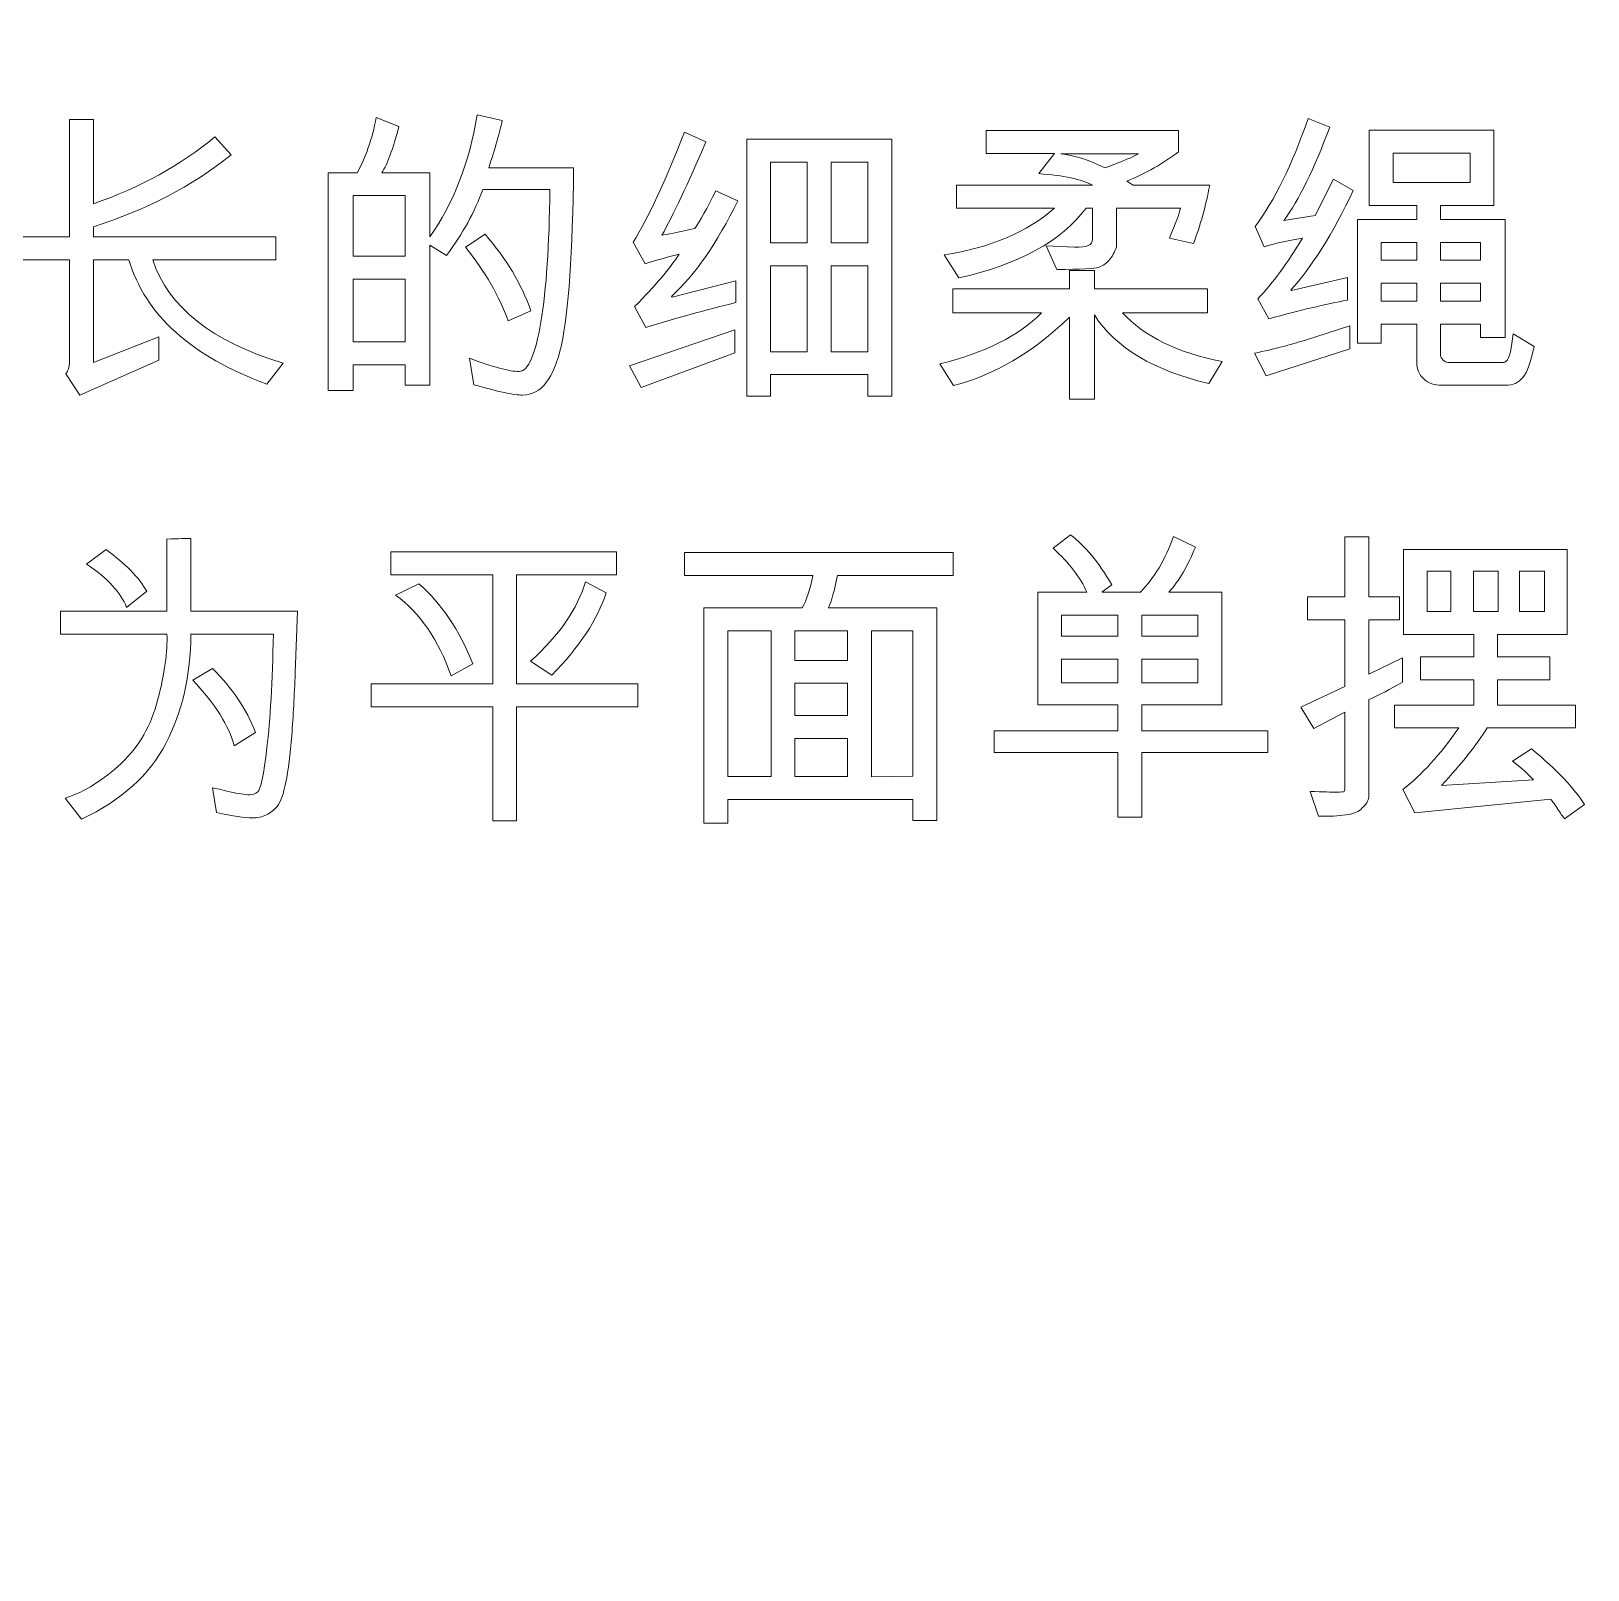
# Model space of a CAD drawing. Header units: millimetres. Extents: x -536 to 886, y 98 to 503.
# Drawn here: x 154.8 to 182.34, y 396.89 to 424.11 of the extents above; entities that cross this region are included whole.
import ezdxf

# ---------------------------------------------------------------- set-up
doc = ezdxf.new("R2010")
doc.units = ezdxf.units.MM
doc.header["$MEASUREMENT"] = 0
doc.layers.add('layer 1', color=7, linetype='Continuous')

msp = doc.modelspace()

# ---------------------------------------------------------------- linework, layer by layer
at = {"layer": 'layer 1', "lineweight": 9}
msp.add_open_spline([(-26.36, 241.324), (-26.36, 241.324), (313.64, 241.324), (313.64, 241.324), (313.64, 241.324), (318.948, 241.327), (324.037, 243.439), (327.788, 247.195), (327.788, 247.195), (331.538, 250.95), (333.644, 256.016), (333.64, 261.324), (333.64, 261.324), (333.64, 261.324), (333.64, 431.324), (333.64, 431.324), (333.64, 431.324), (333.637, 436.632), (331.525, 441.721), (327.77, 445.471), (327.77, 445.471), (324.014, 449.222), (318.948, 451.327), (313.64, 451.324), (313.64, 451.324), (313.64, 451.324), (-26.36, 451.324), (-26.36, 451.324), (-26.36, 451.324), (-31.667, 451.321), (-36.756, 449.209), (-40.507, 445.453), (-40.507, 445.453), (-44.258, 441.698), (-46.363, 436.632), (-46.36, 431.324), (-46.36, 431.324), (-46.36, 431.324), (-46.36, 261.324), (-46.36, 261.324), (-46.36, 261.324), (-46.356, 256.016), (-44.245, 250.927), (-40.489, 247.177), (-40.489, 247.177), (-36.734, 243.426), (-31.667, 241.321), (-26.36, 241.324)], degree=3, knots=[0, 0, 0, 0, 0.083333, 0.083333, 0.083333, 0.083333, 0.166667, 0.166667, 0.166667, 0.166667, 0.25, 0.25, 0.25, 0.25, 0.333333, 0.333333, 0.333333, 0.333333, 0.416667, 0.416667, 0.416667, 0.416667, 0.5, 0.5, 0.5, 0.5, 0.583333, 0.583333, 0.583333, 0.583333, 0.666667, 0.666667, 0.666667, 0.666667, 0.75, 0.75, 0.75, 0.75, 0.833333, 0.833333, 0.833333, 0.833333, 0.916667, 0.916667, 0.916667, 0.916667, 1, 1, 1, 1], dxfattribs=at)
at = {"layer": 'layer 1', "color": 22, "lineweight": 9}
for points, knots in [([(159.26, 418.236), (159.26, 418.236), (158.976, 417.864), (158.976, 417.864), (158.976, 417.864), (157.639, 418.352), (156.824, 419.085), (156.532, 420.064), (156.532, 420.064), (156.532, 420.064), (155.905, 420.064), (155.905, 420.064), (155.905, 420.064), (155.905, 420.064), (155.905, 418.247), (155.905, 418.247), (155.905, 418.247), (155.905, 418.247), (157.066, 418.702), (157.066, 418.702), (157.066, 418.702), (157.066, 418.702), (157.066, 418.287), (157.066, 418.287), (157.066, 418.287), (157.066, 418.287), (155.666, 417.669), (155.666, 417.669), (155.666, 417.669), (155.666, 417.669), (155.417, 418.043), (155.417, 418.043), (155.417, 418.043), (155.46, 418.094), (155.482, 418.165), (155.482, 418.258), (155.482, 418.258), (155.482, 418.258), (155.482, 420.064), (155.482, 420.064), (155.482, 420.064), (155.482, 420.064), (154.277, 420.064), (154.277, 420.064), (154.277, 420.064), (154.277, 420.064), (154.277, 420.471), (154.277, 420.471), (154.277, 420.471), (154.277, 420.471), (155.482, 420.471), (155.482, 420.471), (155.482, 420.471), (155.482, 420.471), (155.482, 422.543), (155.482, 422.543), (155.482, 422.543), (155.482, 422.543), (155.905, 422.543), (155.905, 422.543), (155.905, 422.543), (155.905, 422.543), (155.905, 421.054), (155.905, 421.054), (155.905, 421.054), (156.739, 421.342), (157.456, 421.736), (158.056, 422.236), (158.056, 422.236), (158.056, 422.236), (158.344, 421.92), (158.344, 421.92), (158.344, 421.92), (157.644, 421.362), (156.831, 420.938), (155.905, 420.648), (155.905, 420.648), (155.905, 420.648), (155.905, 420.471), (155.905, 420.471), (155.905, 420.471), (155.905, 420.471), (159.134, 420.471), (159.134, 420.471), (159.134, 420.471), (159.134, 420.471), (159.134, 420.064), (159.134, 420.064), (159.134, 420.064), (159.134, 420.064), (156.955, 420.064), (156.955, 420.064), (156.955, 420.064), (157.232, 419.224), (158, 418.613), (159.26, 418.236)], [0, 0, 0, 0, 0.041667, 0.041667, 0.041667, 0.041667, 0.083333, 0.083333, 0.083333, 0.083333, 0.125, 0.125, 0.125, 0.125, 0.166667, 0.166667, 0.166667, 0.166667, 0.208333, 0.208333, 0.208333, 0.208333, 0.25, 0.25, 0.25, 0.25, 0.291667, 0.291667, 0.291667, 0.291667, 0.333333, 0.333333, 0.333333, 0.333333, 0.375, 0.375, 0.375, 0.375, 0.416667, 0.416667, 0.416667, 0.416667, 0.458333, 0.458333, 0.458333, 0.458333, 0.5, 0.5, 0.5, 0.5, 0.541667, 0.541667, 0.541667, 0.541667, 0.583333, 0.583333, 0.583333, 0.583333, 0.625, 0.625, 0.625, 0.625, 0.666667, 0.666667, 0.666667, 0.666667, 0.708333, 0.708333, 0.708333, 0.708333, 0.75, 0.75, 0.75, 0.75, 0.791667, 0.791667, 0.791667, 0.791667, 0.833333, 0.833333, 0.833333, 0.833333, 0.875, 0.875, 0.875, 0.875, 0.916667, 0.916667, 0.916667, 0.916667, 0.958333, 0.958333, 0.958333, 0.958333, 1, 1, 1, 1]), ([(164.398, 421.687), (164.384, 420.188), (164.312, 419.145), (164.183, 418.554), (164.183, 418.554), (164.053, 417.964), (163.825, 417.669), (163.498, 417.669), (163.498, 417.669), (163.349, 417.669), (163.061, 417.73), (162.633, 417.853), (162.633, 417.853), (162.633, 417.853), (162.56, 418.32), (162.56, 418.32), (162.56, 418.32), (162.977, 418.164), (163.268, 418.086), (163.433, 418.086), (163.433, 418.086), (163.592, 418.086), (163.721, 418.378), (163.82, 418.961), (163.82, 418.961), (163.918, 419.545), (163.971, 420.325), (163.978, 421.304), (163.978, 421.304), (163.978, 421.304), (162.793, 421.304), (162.793, 421.304), (162.793, 421.304), (162.651, 420.913), (162.437, 420.524), (162.149, 420.137), (162.149, 420.137), (162.149, 420.137), (161.859, 420.324), (161.859, 420.324), (161.859, 420.324), (161.859, 420.324), (161.859, 417.842), (161.859, 417.842), (161.859, 417.842), (161.859, 417.842), (161.423, 417.842), (161.423, 417.842), (161.423, 417.842), (161.423, 417.842), (161.423, 418.203), (161.423, 418.203), (161.423, 418.203), (161.423, 418.203), (160.5, 418.203), (160.5, 418.203), (160.5, 418.203), (160.5, 418.203), (160.5, 417.753), (160.5, 417.753), (160.5, 417.753), (160.5, 417.753), (160.06, 417.753), (160.06, 417.753), (160.06, 417.753), (160.06, 417.753), (160.06, 421.602), (160.06, 421.602), (160.06, 421.602), (160.06, 421.602), (160.571, 421.602), (160.571, 421.602), (160.571, 421.602), (160.721, 421.868), (160.834, 422.195), (160.91, 422.581), (160.91, 422.581), (160.91, 422.581), (161.311, 422.419), (161.311, 422.419), (161.311, 422.419), (161.205, 422.024), (161.104, 421.752), (161.01, 421.602), (161.01, 421.602), (161.01, 421.602), (161.859, 421.602), (161.859, 421.602), (161.859, 421.602), (161.859, 421.602), (161.859, 420.471), (161.859, 420.471), (161.859, 420.471), (162.272, 421.053), (162.55, 421.771), (162.695, 422.625), (162.695, 422.625), (162.695, 422.625), (163.137, 422.524), (163.137, 422.524), (163.137, 422.524), (163.088, 422.306), (163.009, 422.026), (162.898, 421.687), (162.898, 421.687), (162.898, 421.687), (164.398, 421.687), (164.398, 421.687)], [0, 0, 0, 0, 0.037037, 0.037037, 0.037037, 0.037037, 0.074074, 0.074074, 0.074074, 0.074074, 0.111111, 0.111111, 0.111111, 0.111111, 0.148148, 0.148148, 0.148148, 0.148148, 0.185185, 0.185185, 0.185185, 0.185185, 0.222222, 0.222222, 0.222222, 0.222222, 0.259259, 0.259259, 0.259259, 0.259259, 0.296296, 0.296296, 0.296296, 0.296296, 0.333333, 0.333333, 0.333333, 0.333333, 0.37037, 0.37037, 0.37037, 0.37037, 0.407407, 0.407407, 0.407407, 0.407407, 0.444444, 0.444444, 0.444444, 0.444444, 0.481481, 0.481481, 0.481481, 0.481481, 0.518519, 0.518519, 0.518519, 0.518519, 0.555556, 0.555556, 0.555556, 0.555556, 0.592593, 0.592593, 0.592593, 0.592593, 0.62963, 0.62963, 0.62963, 0.62963, 0.666667, 0.666667, 0.666667, 0.666667, 0.703704, 0.703704, 0.703704, 0.703704, 0.740741, 0.740741, 0.740741, 0.740741, 0.777778, 0.777778, 0.777778, 0.777778, 0.814815, 0.814815, 0.814815, 0.814815, 0.851852, 0.851852, 0.851852, 0.851852, 0.888889, 0.888889, 0.888889, 0.888889, 0.925926, 0.925926, 0.925926, 0.925926, 0.962963, 0.962963, 0.962963, 0.962963, 1, 1, 1, 1]), ([(178.187, 421.287), (177.831, 420.528), (177.462, 419.942), (177.083, 419.53), (177.083, 419.53), (177.083, 419.53), (177.094, 419.519), (177.094, 419.519), (177.094, 419.519), (177.094, 419.519), (178.084, 419.747), (178.084, 419.747), (178.084, 419.747), (178.084, 419.747), (178.084, 419.348), (178.084, 419.348), (178.084, 419.348), (177.704, 419.277), (177.241, 419.168), (176.695, 419.02), (176.695, 419.02), (176.695, 419.02), (176.499, 419.37), (176.499, 419.37), (176.499, 419.37), (176.769, 419.655), (177.033, 420.014), (177.289, 420.447), (177.289, 420.447), (177.022, 420.401), (176.796, 420.349), (176.611, 420.292), (176.611, 420.292), (176.611, 420.292), (176.454, 420.652), (176.454, 420.652), (176.454, 420.652), (176.794, 421.107), (177.106, 421.742), (177.389, 422.56), (177.389, 422.56), (177.389, 422.56), (177.772, 422.408), (177.772, 422.408), (177.772, 422.408), (177.499, 421.673), (177.228, 421.123), (176.961, 420.759), (176.961, 420.759), (176.961, 420.759), (177.517, 420.848), (177.517, 420.848), (177.517, 420.848), (177.517, 420.848), (177.837, 421.486), (177.837, 421.486), (177.837, 421.486), (177.837, 421.486), (178.187, 421.287), (178.187, 421.287)], [0, 0, 0, 0, 0.066667, 0.066667, 0.066667, 0.066667, 0.133333, 0.133333, 0.133333, 0.133333, 0.2, 0.2, 0.2, 0.2, 0.266667, 0.266667, 0.266667, 0.266667, 0.333333, 0.333333, 0.333333, 0.333333, 0.4, 0.4, 0.4, 0.4, 0.466667, 0.466667, 0.466667, 0.466667, 0.533333, 0.533333, 0.533333, 0.533333, 0.6, 0.6, 0.6, 0.6, 0.666667, 0.666667, 0.666667, 0.666667, 0.733333, 0.733333, 0.733333, 0.733333, 0.8, 0.8, 0.8, 0.8, 0.866667, 0.866667, 0.866667, 0.866667, 0.933333, 0.933333, 0.933333, 0.933333, 1, 1, 1, 1]), ([(167.304, 421.103), (166.936, 420.358), (166.546, 419.795), (166.132, 419.413), (166.132, 419.413), (166.132, 419.413), (166.143, 419.402), (166.143, 419.402), (166.143, 419.402), (166.143, 419.402), (167.266, 419.692), (167.266, 419.692), (167.266, 419.692), (167.266, 419.692), (167.266, 419.304), (167.266, 419.304), (167.266, 419.304), (166.723, 419.171), (166.194, 419.024), (165.676, 418.865), (165.676, 418.865), (165.676, 418.865), (165.478, 419.236), (165.478, 419.236), (165.478, 419.236), (165.84, 419.6), (166.102, 419.908), (166.265, 420.159), (166.265, 420.159), (166.032, 420.105), (165.832, 420.048), (165.665, 419.991), (165.665, 419.991), (165.665, 419.991), (165.454, 420.376), (165.454, 420.376), (165.454, 420.376), (165.72, 420.805), (166.022, 421.453), (166.359, 422.321), (166.359, 422.321), (166.359, 422.321), (166.739, 422.148), (166.739, 422.148), (166.739, 422.148), (166.416, 421.393), (166.156, 420.844), (165.961, 420.498), (165.961, 420.498), (166.04, 420.509), (166.234, 420.548), (166.544, 420.614), (166.544, 420.614), (166.635, 420.748), (166.759, 420.971), (166.916, 421.282), (166.916, 421.282), (166.916, 421.282), (167.304, 421.103), (167.304, 421.103)], [0, 0, 0, 0, 0.066667, 0.066667, 0.066667, 0.066667, 0.133333, 0.133333, 0.133333, 0.133333, 0.2, 0.2, 0.2, 0.2, 0.266667, 0.266667, 0.266667, 0.266667, 0.333333, 0.333333, 0.333333, 0.333333, 0.4, 0.4, 0.4, 0.4, 0.466667, 0.466667, 0.466667, 0.466667, 0.533333, 0.533333, 0.533333, 0.533333, 0.6, 0.6, 0.6, 0.6, 0.666667, 0.666667, 0.666667, 0.666667, 0.733333, 0.733333, 0.733333, 0.733333, 0.8, 0.8, 0.8, 0.8, 0.866667, 0.866667, 0.866667, 0.866667, 0.933333, 0.933333, 0.933333, 0.933333, 1, 1, 1, 1]), ([(170.027, 417.652), (170.027, 417.652), (169.604, 417.652), (169.604, 417.652), (169.604, 417.652), (169.604, 417.652), (169.604, 418.032), (169.604, 418.032), (169.604, 418.032), (169.604, 418.032), (167.882, 418.032), (167.882, 418.032), (167.882, 418.032), (167.882, 418.032), (167.882, 417.652), (167.882, 417.652), (167.882, 417.652), (167.882, 417.652), (167.461, 417.652), (167.461, 417.652), (167.461, 417.652), (167.461, 417.652), (167.461, 422.199), (167.461, 422.199), (167.461, 422.199), (167.461, 422.199), (170.027, 422.199), (170.027, 422.199), (170.027, 422.199), (170.027, 422.199), (170.027, 417.652), (170.027, 417.652)], [0, 0, 0, 0, 0.125, 0.125, 0.125, 0.125, 0.25, 0.25, 0.25, 0.25, 0.375, 0.375, 0.375, 0.375, 0.5, 0.5, 0.5, 0.5, 0.625, 0.625, 0.625, 0.625, 0.75, 0.75, 0.75, 0.75, 0.875, 0.875, 0.875, 0.875, 1, 1, 1, 1]), ([(175.65, 421.38), (175.582, 421.016), (175.486, 420.673), (175.361, 420.348), (175.361, 420.348), (175.361, 420.348), (174.937, 420.447), (174.937, 420.447), (174.937, 420.447), (175.046, 420.698), (175.111, 420.875), (175.133, 420.975), (175.133, 420.975), (175.133, 420.975), (173.999, 420.975), (173.999, 420.975), (173.999, 420.975), (173.999, 420.975), (173.999, 420.292), (173.999, 420.292), (173.999, 420.292), (173.97, 420.196), (173.926, 420.117), (173.869, 420.054), (173.869, 420.054), (173.81, 419.992), (173.749, 419.949), (173.683, 419.927), (173.683, 419.927), (173.617, 419.904), (173.37, 419.893), (172.944, 419.893), (172.944, 419.893), (172.944, 419.893), (172.756, 420.308), (172.756, 420.308), (172.756, 420.308), (172.756, 420.308), (173.261, 420.286), (173.261, 420.286), (173.261, 420.286), (173.473, 420.275), (173.578, 420.324), (173.578, 420.43), (173.578, 420.43), (173.578, 420.43), (173.578, 420.975), (173.578, 420.975), (173.578, 420.975), (173.578, 420.975), (173.467, 420.975), (173.467, 420.975), (173.467, 420.975), (173.017, 420.387), (172.264, 419.976), (171.21, 419.741), (171.21, 419.741), (171.21, 419.741), (170.955, 420.148), (170.955, 420.148), (170.955, 420.148), (171.771, 420.276), (172.421, 420.552), (172.906, 420.975), (172.906, 420.975), (172.906, 420.975), (171.172, 420.975), (171.172, 420.975), (171.172, 420.975), (171.172, 420.975), (171.172, 421.38), (171.172, 421.38), (171.172, 421.38), (171.172, 421.38), (173.578, 421.38), (173.578, 421.38), (173.578, 421.38), (173.385, 421.486), (173.067, 421.555), (172.626, 421.586), (172.626, 421.586), (172.626, 421.586), (172.906, 421.941), (172.906, 421.941), (172.906, 421.941), (172.906, 421.941), (171.698, 421.941), (171.698, 421.941), (171.698, 421.941), (171.698, 421.941), (171.698, 422.349), (171.698, 422.349), (171.698, 422.349), (171.698, 422.349), (175.095, 422.349), (175.095, 422.349), (175.095, 422.349), (175.095, 422.349), (175.095, 421.971), (175.095, 421.971), (175.095, 421.971), (174.829, 421.767), (174.525, 421.594), (174.183, 421.453), (174.183, 421.453), (174.183, 421.453), (174.295, 421.38), (174.295, 421.38), (174.295, 421.38), (174.295, 421.38), (175.65, 421.38), (175.65, 421.38)], [0, 0, 0, 0, 0.035714, 0.035714, 0.035714, 0.035714, 0.071429, 0.071429, 0.071429, 0.071429, 0.107143, 0.107143, 0.107143, 0.107143, 0.142857, 0.142857, 0.142857, 0.142857, 0.178571, 0.178571, 0.178571, 0.178571, 0.214286, 0.214286, 0.214286, 0.214286, 0.25, 0.25, 0.25, 0.25, 0.285714, 0.285714, 0.285714, 0.285714, 0.321429, 0.321429, 0.321429, 0.321429, 0.357143, 0.357143, 0.357143, 0.357143, 0.392857, 0.392857, 0.392857, 0.392857, 0.428571, 0.428571, 0.428571, 0.428571, 0.464286, 0.464286, 0.464286, 0.464286, 0.5, 0.5, 0.5, 0.5, 0.535714, 0.535714, 0.535714, 0.535714, 0.571429, 0.571429, 0.571429, 0.571429, 0.607143, 0.607143, 0.607143, 0.607143, 0.642857, 0.642857, 0.642857, 0.642857, 0.678571, 0.678571, 0.678571, 0.678571, 0.714286, 0.714286, 0.714286, 0.714286, 0.75, 0.75, 0.75, 0.75, 0.785714, 0.785714, 0.785714, 0.785714, 0.821429, 0.821429, 0.821429, 0.821429, 0.857143, 0.857143, 0.857143, 0.857143, 0.892857, 0.892857, 0.892857, 0.892857, 0.928571, 0.928571, 0.928571, 0.928571, 0.964286, 0.964286, 0.964286, 0.964286, 1, 1, 1, 1]), ([(181.388, 418.526), (181.33, 418.255), (181.264, 418.073), (181.19, 417.981), (181.19, 417.981), (181.116, 417.888), (181.012, 417.842), (180.878, 417.842), (180.878, 417.842), (180.878, 417.842), (179.755, 417.842), (179.755, 417.842), (179.755, 417.842), (179.625, 417.842), (179.518, 417.88), (179.435, 417.956), (179.435, 417.956), (179.351, 418.032), (179.311, 418.129), (179.311, 418.247), (179.311, 418.247), (179.311, 418.247), (179.311, 418.924), (179.311, 418.924), (179.311, 418.924), (179.311, 418.924), (178.684, 418.924), (178.684, 418.924), (178.684, 418.924), (178.684, 418.924), (178.684, 418.586), (178.684, 418.586), (178.684, 418.586), (178.684, 418.586), (178.261, 418.586), (178.261, 418.586), (178.261, 418.586), (178.261, 418.586), (178.261, 420.774), (178.261, 420.774), (178.261, 420.774), (178.261, 420.774), (179.311, 420.774), (179.311, 420.774), (179.311, 420.774), (179.311, 420.774), (179.311, 421.024), (179.311, 421.024), (179.311, 421.024), (179.311, 421.024), (178.472, 421.024), (178.472, 421.024), (178.472, 421.024), (178.472, 421.024), (178.472, 422.353), (178.472, 422.353), (178.472, 422.353), (178.472, 422.353), (180.677, 422.353), (180.677, 422.353), (180.677, 422.353), (180.677, 422.353), (180.677, 421.024), (180.677, 421.024), (180.677, 421.024), (180.677, 421.024), (179.734, 421.024), (179.734, 421.024), (179.734, 421.024), (179.734, 421.024), (179.734, 420.774), (179.734, 420.774), (179.734, 420.774), (179.734, 420.774), (180.878, 420.774), (180.878, 420.774), (180.878, 420.774), (180.878, 420.774), (180.878, 418.685), (180.878, 418.685), (180.878, 418.685), (180.878, 418.685), (180.438, 418.685), (180.438, 418.685), (180.438, 418.685), (180.438, 418.685), (180.438, 418.924), (180.438, 418.924), (180.438, 418.924), (180.438, 418.924), (179.734, 418.924), (179.734, 418.924), (179.734, 418.924), (179.734, 418.924), (179.734, 418.369), (179.734, 418.369), (179.734, 418.369), (179.734, 418.343), (179.749, 418.317), (179.778, 418.288), (179.778, 418.288), (179.808, 418.26), (179.836, 418.247), (179.861, 418.247), (179.861, 418.247), (179.861, 418.247), (180.843, 418.247), (180.843, 418.247), (180.843, 418.247), (180.915, 418.247), (180.966, 418.358), (180.995, 418.58), (180.995, 418.58), (180.995, 418.58), (181.016, 418.754), (181.016, 418.754), (181.016, 418.754), (181.016, 418.754), (181.388, 418.526), (181.388, 418.526)], [0, 0, 0, 0, 0.033333, 0.033333, 0.033333, 0.033333, 0.066667, 0.066667, 0.066667, 0.066667, 0.1, 0.1, 0.1, 0.1, 0.133333, 0.133333, 0.133333, 0.133333, 0.166667, 0.166667, 0.166667, 0.166667, 0.2, 0.2, 0.2, 0.2, 0.233333, 0.233333, 0.233333, 0.233333, 0.266667, 0.266667, 0.266667, 0.266667, 0.3, 0.3, 0.3, 0.3, 0.333333, 0.333333, 0.333333, 0.333333, 0.366667, 0.366667, 0.366667, 0.366667, 0.4, 0.4, 0.4, 0.4, 0.433333, 0.433333, 0.433333, 0.433333, 0.466667, 0.466667, 0.466667, 0.466667, 0.5, 0.5, 0.5, 0.5, 0.533333, 0.533333, 0.533333, 0.533333, 0.566667, 0.566667, 0.566667, 0.566667, 0.6, 0.6, 0.6, 0.6, 0.633333, 0.633333, 0.633333, 0.633333, 0.666667, 0.666667, 0.666667, 0.666667, 0.7, 0.7, 0.7, 0.7, 0.733333, 0.733333, 0.733333, 0.733333, 0.766667, 0.766667, 0.766667, 0.766667, 0.8, 0.8, 0.8, 0.8, 0.833333, 0.833333, 0.833333, 0.833333, 0.866667, 0.866667, 0.866667, 0.866667, 0.9, 0.9, 0.9, 0.9, 0.933333, 0.933333, 0.933333, 0.933333, 0.966667, 0.966667, 0.966667, 0.966667, 1, 1, 1, 1]), ([(174.389, 421.936), (174.389, 421.936), (173.017, 421.936), (173.017, 421.936), (173.017, 421.936), (173.245, 421.914), (173.506, 421.831), (173.8, 421.687), (173.8, 421.687), (174.117, 421.808), (174.313, 421.89), (174.389, 421.936)], [0, 0, 0, 0, 0.333333, 0.333333, 0.333333, 0.333333, 0.666667, 0.666667, 0.666667, 0.666667, 1, 1, 1, 1]), ([(180.254, 421.431), (180.254, 421.431), (180.254, 421.947), (180.254, 421.947), (180.254, 421.947), (180.254, 421.947), (178.895, 421.947), (178.895, 421.947), (178.895, 421.947), (178.895, 421.947), (178.895, 421.431), (178.895, 421.431), (178.895, 421.431), (178.895, 421.431), (180.254, 421.431), (180.254, 421.431)], [0, 0, 0, 0, 0.25, 0.25, 0.25, 0.25, 0.5, 0.5, 0.5, 0.5, 0.75, 0.75, 0.75, 0.75, 1, 1, 1, 1]), ([(168.533, 420.36), (168.533, 420.36), (168.533, 421.792), (168.533, 421.792), (168.533, 421.792), (168.533, 421.792), (167.882, 421.792), (167.882, 421.792), (167.882, 421.792), (167.882, 421.792), (167.882, 420.36), (167.882, 420.36), (167.882, 420.36), (167.882, 420.36), (168.533, 420.36), (168.533, 420.36)], [0, 0, 0, 0, 0.25, 0.25, 0.25, 0.25, 0.5, 0.5, 0.5, 0.5, 0.75, 0.75, 0.75, 0.75, 1, 1, 1, 1]), ([(169.604, 420.36), (169.604, 420.36), (169.604, 421.792), (169.604, 421.792), (169.604, 421.792), (169.604, 421.792), (168.956, 421.792), (168.956, 421.792), (168.956, 421.792), (168.956, 421.792), (168.956, 420.36), (168.956, 420.36), (168.956, 420.36), (168.956, 420.36), (169.604, 420.36), (169.604, 420.36)], [0, 0, 0, 0, 0.25, 0.25, 0.25, 0.25, 0.5, 0.5, 0.5, 0.5, 0.75, 0.75, 0.75, 0.75, 1, 1, 1, 1]), ([(161.423, 420.126), (161.423, 420.126), (161.423, 421.198), (161.423, 421.198), (161.423, 421.198), (161.423, 421.198), (160.5, 421.198), (160.5, 421.198), (160.5, 421.198), (160.5, 421.198), (160.5, 420.126), (160.5, 420.126), (160.5, 420.126), (160.5, 420.126), (161.423, 420.126), (161.423, 420.126)], [0, 0, 0, 0, 0.25, 0.25, 0.25, 0.25, 0.5, 0.5, 0.5, 0.5, 0.75, 0.75, 0.75, 0.75, 1, 1, 1, 1]), ([(163.645, 419.158), (163.645, 419.158), (163.243, 418.982), (163.243, 418.982), (163.243, 418.982), (163.082, 419.421), (162.831, 419.856), (162.489, 420.286), (162.489, 420.286), (162.489, 420.286), (162.834, 420.514), (162.834, 420.514), (162.834, 420.514), (163.206, 420.086), (163.476, 419.634), (163.645, 419.158)], [0, 0, 0, 0, 0.25, 0.25, 0.25, 0.25, 0.5, 0.5, 0.5, 0.5, 0.75, 0.75, 0.75, 0.75, 1, 1, 1, 1]), ([(179.311, 420.053), (179.311, 420.053), (179.311, 420.371), (179.311, 420.371), (179.311, 420.371), (179.311, 420.371), (178.684, 420.371), (178.684, 420.371), (178.684, 420.371), (178.684, 420.371), (178.684, 420.053), (178.684, 420.053), (178.684, 420.053), (178.684, 420.053), (179.311, 420.053), (179.311, 420.053)], [0, 0, 0, 0, 0.25, 0.25, 0.25, 0.25, 0.5, 0.5, 0.5, 0.5, 0.75, 0.75, 0.75, 0.75, 1, 1, 1, 1]), ([(180.438, 420.053), (180.438, 420.053), (180.438, 420.371), (180.438, 420.371), (180.438, 420.371), (180.438, 420.371), (179.734, 420.371), (179.734, 420.371), (179.734, 420.371), (179.734, 420.371), (179.734, 420.053), (179.734, 420.053), (179.734, 420.053), (179.734, 420.053), (180.438, 420.053), (180.438, 420.053)], [0, 0, 0, 0, 0.25, 0.25, 0.25, 0.25, 0.5, 0.5, 0.5, 0.5, 0.75, 0.75, 0.75, 0.75, 1, 1, 1, 1]), ([(168.533, 418.437), (168.533, 418.437), (168.533, 419.953), (168.533, 419.953), (168.533, 419.953), (168.533, 419.953), (167.882, 419.953), (167.882, 419.953), (167.882, 419.953), (167.882, 419.953), (167.882, 418.437), (167.882, 418.437), (167.882, 418.437), (167.882, 418.437), (168.533, 418.437), (168.533, 418.437)], [0, 0, 0, 0, 0.25, 0.25, 0.25, 0.25, 0.5, 0.5, 0.5, 0.5, 0.75, 0.75, 0.75, 0.75, 1, 1, 1, 1]), ([(169.604, 418.437), (169.604, 418.437), (169.604, 419.953), (169.604, 419.953), (169.604, 419.953), (169.604, 419.953), (168.956, 419.953), (168.956, 419.953), (168.956, 419.953), (168.956, 419.953), (168.956, 418.437), (168.956, 418.437), (168.956, 418.437), (168.956, 418.437), (169.604, 418.437), (169.604, 418.437)], [0, 0, 0, 0, 0.25, 0.25, 0.25, 0.25, 0.5, 0.5, 0.5, 0.5, 0.75, 0.75, 0.75, 0.75, 1, 1, 1, 1]), ([(161.423, 418.61), (161.423, 418.61), (161.423, 419.72), (161.423, 419.72), (161.423, 419.72), (161.423, 419.72), (160.5, 419.72), (160.5, 419.72), (160.5, 419.72), (160.5, 419.72), (160.5, 418.61), (160.5, 418.61), (160.5, 418.61), (160.5, 418.61), (161.423, 418.61), (161.423, 418.61)], [0, 0, 0, 0, 0.25, 0.25, 0.25, 0.25, 0.5, 0.5, 0.5, 0.5, 0.75, 0.75, 0.75, 0.75, 1, 1, 1, 1]), ([(175.871, 418.265), (175.871, 418.265), (175.637, 417.874), (175.637, 417.874), (175.637, 417.874), (174.666, 418.098), (173.99, 418.501), (173.611, 419.087), (173.611, 419.087), (173.611, 419.087), (173.611, 417.598), (173.611, 417.598), (173.611, 417.598), (173.611, 417.598), (173.172, 417.598), (173.172, 417.598), (173.172, 417.598), (173.172, 417.598), (173.172, 419.047), (173.172, 419.047), (173.172, 419.047), (172.515, 418.421), (171.831, 418.018), (171.121, 417.837), (171.121, 417.837), (171.121, 417.837), (170.876, 418.22), (170.876, 418.22), (170.876, 418.22), (171.667, 418.413), (172.267, 418.715), (172.677, 419.125), (172.677, 419.125), (172.677, 419.125), (171.104, 419.125), (171.104, 419.125), (171.104, 419.125), (171.104, 419.125), (171.104, 419.548), (171.104, 419.548), (171.104, 419.548), (171.104, 419.548), (173.172, 419.548), (173.172, 419.548), (173.172, 419.548), (173.172, 419.548), (173.172, 419.874), (173.172, 419.874), (173.172, 419.874), (173.172, 419.874), (173.611, 419.874), (173.611, 419.874), (173.611, 419.874), (173.611, 419.874), (173.611, 419.548), (173.611, 419.548), (173.611, 419.548), (173.611, 419.548), (175.61, 419.548), (175.61, 419.548), (175.61, 419.548), (175.61, 419.548), (175.61, 419.125), (175.61, 419.125), (175.61, 419.125), (175.61, 419.125), (174.11, 419.125), (174.11, 419.125), (174.11, 419.125), (174.489, 418.706), (175.076, 418.419), (175.871, 418.265)], [0, 0, 0, 0, 0.055556, 0.055556, 0.055556, 0.055556, 0.111111, 0.111111, 0.111111, 0.111111, 0.166667, 0.166667, 0.166667, 0.166667, 0.222222, 0.222222, 0.222222, 0.222222, 0.277778, 0.277778, 0.277778, 0.277778, 0.333333, 0.333333, 0.333333, 0.333333, 0.388889, 0.388889, 0.388889, 0.388889, 0.444444, 0.444444, 0.444444, 0.444444, 0.5, 0.5, 0.5, 0.5, 0.555556, 0.555556, 0.555556, 0.555556, 0.611111, 0.611111, 0.611111, 0.611111, 0.666667, 0.666667, 0.666667, 0.666667, 0.722222, 0.722222, 0.722222, 0.722222, 0.777778, 0.777778, 0.777778, 0.777778, 0.833333, 0.833333, 0.833333, 0.833333, 0.888889, 0.888889, 0.888889, 0.888889, 0.944444, 0.944444, 0.944444, 0.944444, 1, 1, 1, 1]), ([(179.311, 419.332), (179.311, 419.332), (179.311, 419.647), (179.311, 419.647), (179.311, 419.647), (179.311, 419.647), (178.684, 419.647), (178.684, 419.647), (178.684, 419.647), (178.684, 419.647), (178.684, 419.332), (178.684, 419.332), (178.684, 419.332), (178.684, 419.332), (179.311, 419.332), (179.311, 419.332)], [0, 0, 0, 0, 0.25, 0.25, 0.25, 0.25, 0.5, 0.5, 0.5, 0.5, 0.75, 0.75, 0.75, 0.75, 1, 1, 1, 1]), ([(180.438, 419.332), (180.438, 419.332), (180.438, 419.647), (180.438, 419.647), (180.438, 419.647), (180.438, 419.647), (179.734, 419.647), (179.734, 419.647), (179.734, 419.647), (179.734, 419.647), (179.734, 419.332), (179.734, 419.332), (179.734, 419.332), (179.734, 419.332), (180.438, 419.332), (180.438, 419.332)], [0, 0, 0, 0, 0.25, 0.25, 0.25, 0.25, 0.5, 0.5, 0.5, 0.5, 0.75, 0.75, 0.75, 0.75, 1, 1, 1, 1]), ([(167.249, 418.414), (167.249, 418.414), (165.595, 417.804), (165.595, 417.804), (165.595, 417.804), (165.595, 417.804), (165.388, 418.187), (165.388, 418.187), (165.388, 418.187), (165.388, 418.187), (167.249, 418.824), (167.249, 418.824), (167.249, 418.824), (167.249, 418.824), (167.249, 418.414), (167.249, 418.414)], [0, 0, 0, 0, 0.25, 0.25, 0.25, 0.25, 0.5, 0.5, 0.5, 0.5, 0.75, 0.75, 0.75, 0.75, 1, 1, 1, 1]), ([(178.127, 418.485), (178.127, 418.485), (176.649, 418.008), (176.649, 418.008), (176.649, 418.008), (176.649, 418.008), (176.443, 418.41), (176.443, 418.41), (176.443, 418.41), (176.792, 418.484), (177.087, 418.56), (177.327, 418.637), (177.327, 418.637), (177.327, 418.637), (178.127, 418.892), (178.127, 418.892), (178.127, 418.892), (178.127, 418.892), (178.127, 418.485), (178.127, 418.485)], [0, 0, 0, 0, 0.2, 0.2, 0.2, 0.2, 0.4, 0.4, 0.4, 0.4, 0.6, 0.6, 0.6, 0.6, 0.8, 0.8, 0.8, 0.8, 1, 1, 1, 1]), ([(159.513, 413.849), (159.513, 413.849), (159.475, 412.753), (159.475, 412.753), (159.475, 412.753), (159.46, 412.358), (159.44, 411.989), (159.414, 411.649), (159.414, 411.649), (159.387, 411.31), (159.353, 411.034), (159.31, 410.822), (159.31, 410.822), (159.268, 410.611), (159.219, 410.47), (159.161, 410.4), (159.161, 410.4), (159.105, 410.331), (159.039, 410.278), (158.966, 410.243), (158.966, 410.243), (158.893, 410.208), (158.809, 410.19), (158.712, 410.19), (158.712, 410.19), (158.585, 410.19), (158.374, 410.223), (158.081, 410.287), (158.081, 410.287), (158.081, 410.287), (158.013, 410.722), (158.013, 410.722), (158.013, 410.722), (158.072, 410.711), (158.175, 410.687), (158.322, 410.652), (158.322, 410.652), (158.469, 410.617), (158.586, 410.599), (158.674, 410.599), (158.674, 410.599), (158.718, 410.599), (158.765, 410.617), (158.814, 410.651), (158.814, 410.651), (158.864, 410.685), (158.918, 410.947), (158.976, 411.434), (158.976, 411.434), (159.034, 411.921), (159.072, 412.59), (159.09, 413.442), (159.09, 413.442), (159.09, 413.442), (157.63, 413.442), (157.63, 413.442), (157.63, 413.442), (157.624, 412.706), (157.476, 412.06), (157.189, 411.506), (157.189, 411.506), (156.903, 410.95), (156.405, 410.504), (155.697, 410.165), (155.697, 410.165), (155.697, 410.165), (155.409, 410.537), (155.409, 410.537), (155.409, 410.537), (155.754, 410.655), (156.085, 410.86), (156.398, 411.154), (156.398, 411.154), (156.713, 411.448), (156.93, 411.826), (157.048, 412.288), (157.048, 412.288), (157.167, 412.75), (157.22, 413.135), (157.207, 413.442), (157.207, 413.442), (157.207, 413.442), (155.324, 413.442), (155.324, 413.442), (155.324, 413.442), (155.324, 413.442), (155.324, 413.849), (155.324, 413.849), (155.324, 413.849), (155.324, 413.849), (157.207, 413.849), (157.207, 413.849), (157.207, 413.849), (157.207, 413.849), (157.207, 415.122), (157.207, 415.122), (157.207, 415.122), (157.411, 415.129), (157.552, 415.133), (157.63, 415.133), (157.63, 415.133), (157.63, 415.133), (157.63, 413.849), (157.63, 413.849), (157.63, 413.849), (157.63, 413.849), (159.513, 413.849), (159.513, 413.849)], [0, 0, 0, 0, 0.037037, 0.037037, 0.037037, 0.037037, 0.074074, 0.074074, 0.074074, 0.074074, 0.111111, 0.111111, 0.111111, 0.111111, 0.148148, 0.148148, 0.148148, 0.148148, 0.185185, 0.185185, 0.185185, 0.185185, 0.222222, 0.222222, 0.222222, 0.222222, 0.259259, 0.259259, 0.259259, 0.259259, 0.296296, 0.296296, 0.296296, 0.296296, 0.333333, 0.333333, 0.333333, 0.333333, 0.37037, 0.37037, 0.37037, 0.37037, 0.407407, 0.407407, 0.407407, 0.407407, 0.444444, 0.444444, 0.444444, 0.444444, 0.481481, 0.481481, 0.481481, 0.481481, 0.518519, 0.518519, 0.518519, 0.518519, 0.555556, 0.555556, 0.555556, 0.555556, 0.592593, 0.592593, 0.592593, 0.592593, 0.62963, 0.62963, 0.62963, 0.62963, 0.666667, 0.666667, 0.666667, 0.666667, 0.703704, 0.703704, 0.703704, 0.703704, 0.740741, 0.740741, 0.740741, 0.740741, 0.777778, 0.777778, 0.777778, 0.777778, 0.814815, 0.814815, 0.814815, 0.814815, 0.851852, 0.851852, 0.851852, 0.851852, 0.888889, 0.888889, 0.888889, 0.888889, 0.925926, 0.925926, 0.925926, 0.925926, 0.962963, 0.962963, 0.962963, 0.962963, 1, 1, 1, 1]), ([(156.852, 414.199), (156.852, 414.199), (156.491, 413.914), (156.491, 413.914), (156.491, 413.914), (156.397, 414.172), (156.161, 414.425), (155.786, 414.676), (155.786, 414.676), (155.786, 414.676), (156.13, 414.937), (156.13, 414.937), (156.13, 414.937), (156.471, 414.687), (156.71, 414.442), (156.852, 414.199)], [0, 0, 0, 0, 0.25, 0.25, 0.25, 0.25, 0.5, 0.5, 0.5, 0.5, 0.75, 0.75, 0.75, 0.75, 1, 1, 1, 1]), ([(176.679, 411.348), (176.679, 411.348), (174.447, 411.348), (174.447, 411.348), (174.447, 411.348), (174.447, 411.348), (174.447, 410.203), (174.447, 410.203), (174.447, 410.203), (174.447, 410.203), (174.025, 410.203), (174.025, 410.203), (174.025, 410.203), (174.025, 410.203), (174.025, 411.348), (174.025, 411.348), (174.025, 411.348), (174.025, 411.348), (171.837, 411.348), (171.837, 411.348), (171.837, 411.348), (171.837, 411.348), (171.837, 411.731), (171.837, 411.731), (171.837, 411.731), (171.837, 411.731), (174.025, 411.731), (174.025, 411.731), (174.025, 411.731), (174.025, 411.731), (174.025, 412.192), (174.025, 412.192), (174.025, 412.192), (174.025, 412.192), (172.607, 412.192), (172.607, 412.192), (172.607, 412.192), (172.607, 412.192), (172.607, 414.183), (172.607, 414.183), (172.607, 414.183), (172.607, 414.183), (173.475, 414.183), (173.475, 414.183), (173.475, 414.183), (173.363, 414.442), (173.165, 414.7), (172.881, 414.959), (172.881, 414.959), (172.881, 414.959), (173.185, 415.197), (173.185, 415.197), (173.185, 415.197), (173.444, 415.006), (173.688, 414.711), (173.92, 414.31), (173.92, 414.31), (173.92, 414.31), (173.747, 414.188), (173.747, 414.188), (173.747, 414.188), (173.747, 414.188), (173.747, 414.183), (173.747, 414.183), (173.747, 414.183), (173.747, 414.183), (174.424, 414.183), (174.424, 414.183), (174.424, 414.183), (174.669, 414.433), (174.863, 414.76), (175.008, 415.165), (175.008, 415.165), (175.008, 415.165), (175.396, 414.981), (175.396, 414.981), (175.396, 414.981), (175.263, 414.649), (175.108, 414.384), (174.929, 414.183), (174.929, 414.183), (174.929, 414.183), (175.863, 414.183), (175.863, 414.183), (175.863, 414.183), (175.863, 414.183), (175.863, 412.192), (175.863, 412.192), (175.863, 412.192), (175.863, 412.192), (174.447, 412.192), (174.447, 412.192), (174.447, 412.192), (174.447, 412.192), (174.447, 411.731), (174.447, 411.731), (174.447, 411.731), (174.447, 411.731), (176.679, 411.731), (176.679, 411.731), (176.679, 411.731), (176.679, 411.731), (176.679, 411.348), (176.679, 411.348)], [0, 0, 0, 0, 0.038462, 0.038462, 0.038462, 0.038462, 0.076923, 0.076923, 0.076923, 0.076923, 0.115385, 0.115385, 0.115385, 0.115385, 0.153846, 0.153846, 0.153846, 0.153846, 0.192308, 0.192308, 0.192308, 0.192308, 0.230769, 0.230769, 0.230769, 0.230769, 0.269231, 0.269231, 0.269231, 0.269231, 0.307692, 0.307692, 0.307692, 0.307692, 0.346154, 0.346154, 0.346154, 0.346154, 0.384615, 0.384615, 0.384615, 0.384615, 0.423077, 0.423077, 0.423077, 0.423077, 0.461538, 0.461538, 0.461538, 0.461538, 0.5, 0.5, 0.5, 0.5, 0.538462, 0.538462, 0.538462, 0.538462, 0.576923, 0.576923, 0.576923, 0.576923, 0.615385, 0.615385, 0.615385, 0.615385, 0.653846, 0.653846, 0.653846, 0.653846, 0.692308, 0.692308, 0.692308, 0.692308, 0.730769, 0.730769, 0.730769, 0.730769, 0.769231, 0.769231, 0.769231, 0.769231, 0.807692, 0.807692, 0.807692, 0.807692, 0.846154, 0.846154, 0.846154, 0.846154, 0.884615, 0.884615, 0.884615, 0.884615, 0.923077, 0.923077, 0.923077, 0.923077, 0.961538, 0.961538, 0.961538, 0.961538, 1, 1, 1, 1]), ([(179.058, 412.588), (178.847, 412.467), (178.649, 412.364), (178.463, 412.282), (178.463, 412.282), (178.463, 412.282), (178.463, 410.559), (178.463, 410.559), (178.463, 410.559), (178.463, 410.496), (178.414, 410.421), (178.314, 410.334), (178.314, 410.334), (178.215, 410.249), (177.968, 410.21), (177.574, 410.22), (177.574, 410.22), (177.574, 410.22), (177.424, 410.659), (177.424, 410.659), (177.424, 410.659), (177.654, 410.65), (177.811, 410.646), (177.894, 410.646), (177.894, 410.646), (177.974, 410.646), (178.018, 410.648), (178.027, 410.655), (178.027, 410.655), (178.037, 410.661), (178.04, 410.709), (178.04, 410.798), (178.04, 410.798), (178.04, 410.798), (178.04, 412.059), (178.04, 412.059), (178.04, 412.059), (178.04, 412.059), (177.49, 411.772), (177.49, 411.772), (177.49, 411.772), (177.49, 411.772), (177.262, 412.148), (177.262, 412.148), (177.262, 412.148), (177.262, 412.148), (178.04, 412.514), (178.04, 412.514), (178.04, 412.514), (178.04, 412.514), (178.04, 413.692), (178.04, 413.692), (178.04, 413.692), (178.04, 413.692), (177.379, 413.692), (177.379, 413.692), (177.379, 413.692), (177.379, 413.692), (177.379, 414.098), (177.379, 414.098), (177.379, 414.098), (177.379, 414.098), (178.04, 414.098), (178.04, 414.098), (178.04, 414.098), (178.04, 414.098), (178.04, 415.16), (178.04, 415.16), (178.04, 415.16), (178.04, 415.16), (178.463, 415.16), (178.463, 415.16), (178.463, 415.16), (178.463, 415.16), (178.463, 414.098), (178.463, 414.098), (178.463, 414.098), (178.463, 414.098), (179.009, 414.098), (179.009, 414.098), (179.009, 414.098), (179.009, 414.098), (179.009, 413.692), (179.009, 413.692), (179.009, 413.692), (179.009, 413.692), (178.463, 413.692), (178.463, 413.692), (178.463, 413.692), (178.463, 413.692), (178.463, 412.732), (178.463, 412.732), (178.463, 412.732), (178.463, 412.732), (179.058, 413.022), (179.058, 413.022), (179.058, 413.022), (179.058, 413.022), (179.058, 412.588), (179.058, 412.588)], [0, 0, 0, 0, 0.04, 0.04, 0.04, 0.04, 0.08, 0.08, 0.08, 0.08, 0.12, 0.12, 0.12, 0.12, 0.16, 0.16, 0.16, 0.16, 0.2, 0.2, 0.2, 0.2, 0.24, 0.24, 0.24, 0.24, 0.28, 0.28, 0.28, 0.28, 0.32, 0.32, 0.32, 0.32, 0.36, 0.36, 0.36, 0.36, 0.4, 0.4, 0.4, 0.4, 0.44, 0.44, 0.44, 0.44, 0.48, 0.48, 0.48, 0.48, 0.52, 0.52, 0.52, 0.52, 0.56, 0.56, 0.56, 0.56, 0.6, 0.6, 0.6, 0.6, 0.64, 0.64, 0.64, 0.64, 0.68, 0.68, 0.68, 0.68, 0.72, 0.72, 0.72, 0.72, 0.76, 0.76, 0.76, 0.76, 0.8, 0.8, 0.8, 0.8, 0.84, 0.84, 0.84, 0.84, 0.88, 0.88, 0.88, 0.88, 0.92, 0.92, 0.92, 0.92, 0.96, 0.96, 0.96, 0.96, 1, 1, 1, 1]), ([(182.281, 410.426), (182.281, 410.426), (181.925, 410.176), (181.925, 410.176), (181.925, 410.176), (181.893, 410.216), (181.85, 410.277), (181.795, 410.36), (181.795, 410.36), (181.74, 410.444), (181.702, 410.498), (181.681, 410.521), (181.681, 410.521), (181.681, 410.521), (179.275, 410.282), (179.275, 410.282), (179.275, 410.282), (179.275, 410.282), (179.063, 410.692), (179.063, 410.692), (179.063, 410.692), (179.4, 410.948), (179.73, 411.312), (180.053, 411.782), (180.053, 411.782), (180.053, 411.782), (178.92, 411.782), (178.92, 411.782), (178.92, 411.782), (178.92, 411.782), (178.92, 412.186), (178.92, 412.186), (178.92, 412.186), (178.92, 412.186), (180.319, 412.186), (180.319, 412.186), (180.319, 412.186), (180.319, 412.186), (180.319, 412.631), (180.319, 412.631), (180.319, 412.631), (180.319, 412.631), (179.375, 412.631), (179.375, 412.631), (179.375, 412.631), (179.375, 412.631), (179.375, 413.038), (179.375, 413.038), (179.375, 413.038), (179.375, 413.038), (180.319, 413.038), (180.319, 413.038), (180.319, 413.038), (180.319, 413.038), (180.319, 413.432), (180.319, 413.432), (180.319, 413.432), (180.319, 413.432), (179.075, 413.432), (179.075, 413.432), (179.075, 413.432), (179.075, 413.432), (179.075, 414.937), (179.075, 414.937), (179.075, 414.937), (179.075, 414.937), (181.969, 414.937), (181.969, 414.937), (181.969, 414.937), (181.969, 414.937), (181.969, 413.432), (181.969, 413.432), (181.969, 413.432), (181.969, 413.432), (180.742, 413.432), (180.742, 413.432), (180.742, 413.432), (180.742, 413.432), (180.742, 413.038), (180.742, 413.038), (180.742, 413.038), (180.742, 413.038), (181.664, 413.038), (181.664, 413.038), (181.664, 413.038), (181.664, 413.038), (181.664, 412.631), (181.664, 412.631), (181.664, 412.631), (181.664, 412.631), (180.742, 412.631), (180.742, 412.631), (180.742, 412.631), (180.742, 412.631), (180.742, 412.186), (180.742, 412.186), (180.742, 412.186), (180.742, 412.186), (182.118, 412.186), (182.118, 412.186), (182.118, 412.186), (182.118, 412.186), (182.118, 411.782), (182.118, 411.782), (182.118, 411.782), (182.118, 411.782), (180.558, 411.782), (180.558, 411.782), (180.558, 411.782), (180.372, 411.484), (180.103, 411.145), (179.752, 410.765), (179.752, 410.765), (179.752, 410.765), (181.375, 410.865), (181.375, 410.865), (181.375, 410.865), (181.277, 410.971), (181.153, 411.08), (181.003, 411.194), (181.003, 411.194), (181.003, 411.194), (181.342, 411.411), (181.342, 411.411), (181.342, 411.411), (181.79, 411.038), (182.103, 410.709), (182.281, 410.426)], [0, 0, 0, 0, 0.03125, 0.03125, 0.03125, 0.03125, 0.0625, 0.0625, 0.0625, 0.0625, 0.09375, 0.09375, 0.09375, 0.09375, 0.125, 0.125, 0.125, 0.125, 0.15625, 0.15625, 0.15625, 0.15625, 0.1875, 0.1875, 0.1875, 0.1875, 0.21875, 0.21875, 0.21875, 0.21875, 0.25, 0.25, 0.25, 0.25, 0.28125, 0.28125, 0.28125, 0.28125, 0.3125, 0.3125, 0.3125, 0.3125, 0.34375, 0.34375, 0.34375, 0.34375, 0.375, 0.375, 0.375, 0.375, 0.40625, 0.40625, 0.40625, 0.40625, 0.4375, 0.4375, 0.4375, 0.4375, 0.46875, 0.46875, 0.46875, 0.46875, 0.5, 0.5, 0.5, 0.5, 0.53125, 0.53125, 0.53125, 0.53125, 0.5625, 0.5625, 0.5625, 0.5625, 0.59375, 0.59375, 0.59375, 0.59375, 0.625, 0.625, 0.625, 0.625, 0.65625, 0.65625, 0.65625, 0.65625, 0.6875, 0.6875, 0.6875, 0.6875, 0.71875, 0.71875, 0.71875, 0.71875, 0.75, 0.75, 0.75, 0.75, 0.78125, 0.78125, 0.78125, 0.78125, 0.8125, 0.8125, 0.8125, 0.8125, 0.84375, 0.84375, 0.84375, 0.84375, 0.875, 0.875, 0.875, 0.875, 0.90625, 0.90625, 0.90625, 0.90625, 0.9375, 0.9375, 0.9375, 0.9375, 0.96875, 0.96875, 0.96875, 0.96875, 1, 1, 1, 1]), ([(165.536, 412.154), (165.536, 412.154), (163.392, 412.154), (163.392, 412.154), (163.392, 412.154), (163.392, 412.154), (163.392, 410.138), (163.392, 410.138), (163.392, 410.138), (163.392, 410.138), (162.969, 410.138), (162.969, 410.138), (162.969, 410.138), (162.969, 410.138), (162.969, 412.154), (162.969, 412.154), (162.969, 412.154), (162.969, 412.154), (160.818, 412.154), (160.818, 412.154), (160.818, 412.154), (160.818, 412.154), (160.818, 412.56), (160.818, 412.56), (160.818, 412.56), (160.818, 412.56), (162.969, 412.56), (162.969, 412.56), (162.969, 412.56), (162.969, 412.56), (162.969, 414.492), (162.969, 414.492), (162.969, 414.492), (162.969, 414.492), (161.168, 414.492), (161.168, 414.492), (161.168, 414.492), (161.168, 414.492), (161.168, 414.899), (161.168, 414.899), (161.168, 414.899), (161.168, 414.899), (165.158, 414.899), (165.158, 414.899), (165.158, 414.899), (165.158, 414.899), (165.158, 414.492), (165.158, 414.492), (165.158, 414.492), (165.158, 414.492), (163.392, 414.492), (163.392, 414.492), (163.392, 414.492), (163.392, 414.492), (163.392, 412.56), (163.392, 412.56), (163.392, 412.56), (163.392, 412.56), (165.536, 412.56), (165.536, 412.56), (165.536, 412.56), (165.536, 412.56), (165.536, 412.154), (165.536, 412.154)], [0, 0, 0, 0, 0.0625, 0.0625, 0.0625, 0.0625, 0.125, 0.125, 0.125, 0.125, 0.1875, 0.1875, 0.1875, 0.1875, 0.25, 0.25, 0.25, 0.25, 0.3125, 0.3125, 0.3125, 0.3125, 0.375, 0.375, 0.375, 0.375, 0.4375, 0.4375, 0.4375, 0.4375, 0.5, 0.5, 0.5, 0.5, 0.5625, 0.5625, 0.5625, 0.5625, 0.625, 0.625, 0.625, 0.625, 0.6875, 0.6875, 0.6875, 0.6875, 0.75, 0.75, 0.75, 0.75, 0.8125, 0.8125, 0.8125, 0.8125, 0.875, 0.875, 0.875, 0.875, 0.9375, 0.9375, 0.9375, 0.9375, 1, 1, 1, 1]), ([(171.112, 414.476), (171.112, 414.476), (169.064, 414.476), (169.064, 414.476), (169.064, 414.476), (169.013, 414.21), (168.962, 414.019), (168.907, 413.903), (168.907, 413.903), (168.907, 413.903), (170.825, 413.903), (170.825, 413.903), (170.825, 413.903), (170.825, 413.903), (170.825, 410.144), (170.825, 410.144), (170.825, 410.144), (170.825, 410.144), (170.401, 410.144), (170.401, 410.144), (170.401, 410.144), (170.401, 410.144), (170.401, 410.515), (170.401, 410.515), (170.401, 410.515), (170.401, 410.515), (167.125, 410.515), (167.125, 410.515), (167.125, 410.515), (167.125, 410.515), (167.125, 410.098), (167.125, 410.098), (167.125, 410.098), (167.125, 410.098), (166.701, 410.098), (166.701, 410.098), (166.701, 410.098), (166.701, 410.098), (166.701, 413.903), (166.701, 413.903), (166.701, 413.903), (166.701, 413.903), (168.44, 413.903), (168.44, 413.903), (168.44, 413.903), (168.524, 414.048), (168.587, 414.239), (168.63, 414.476), (168.63, 414.476), (168.63, 414.476), (166.362, 414.476), (166.362, 414.476), (166.362, 414.476), (166.362, 414.476), (166.362, 414.883), (166.362, 414.883), (166.362, 414.883), (166.362, 414.883), (171.112, 414.883), (171.112, 414.883), (171.112, 414.883), (171.112, 414.883), (171.112, 414.476), (171.112, 414.476)], [0, 0, 0, 0, 0.0625, 0.0625, 0.0625, 0.0625, 0.125, 0.125, 0.125, 0.125, 0.1875, 0.1875, 0.1875, 0.1875, 0.25, 0.25, 0.25, 0.25, 0.3125, 0.3125, 0.3125, 0.3125, 0.375, 0.375, 0.375, 0.375, 0.4375, 0.4375, 0.4375, 0.4375, 0.5, 0.5, 0.5, 0.5, 0.5625, 0.5625, 0.5625, 0.5625, 0.625, 0.625, 0.625, 0.625, 0.6875, 0.6875, 0.6875, 0.6875, 0.75, 0.75, 0.75, 0.75, 0.8125, 0.8125, 0.8125, 0.8125, 0.875, 0.875, 0.875, 0.875, 0.9375, 0.9375, 0.9375, 0.9375, 1, 1, 1, 1]), ([(179.912, 413.838), (179.912, 413.838), (179.912, 414.555), (179.912, 414.555), (179.912, 414.555), (179.912, 414.555), (179.498, 414.555), (179.498, 414.555), (179.498, 414.555), (179.498, 414.555), (179.498, 413.838), (179.498, 413.838), (179.498, 413.838), (179.498, 413.838), (179.912, 413.838), (179.912, 413.838)], [0, 0, 0, 0, 0.25, 0.25, 0.25, 0.25, 0.5, 0.5, 0.5, 0.5, 0.75, 0.75, 0.75, 0.75, 1, 1, 1, 1]), ([(180.753, 413.838), (180.753, 413.838), (180.753, 414.555), (180.753, 414.555), (180.753, 414.555), (180.753, 414.555), (180.313, 414.555), (180.313, 414.555), (180.313, 414.555), (180.313, 414.555), (180.313, 413.838), (180.313, 413.838), (180.313, 413.838), (180.313, 413.838), (180.753, 413.838), (180.753, 413.838)], [0, 0, 0, 0, 0.25, 0.25, 0.25, 0.25, 0.5, 0.5, 0.5, 0.5, 0.75, 0.75, 0.75, 0.75, 1, 1, 1, 1]), ([(181.57, 413.838), (181.57, 413.838), (181.57, 414.555), (181.57, 414.555), (181.57, 414.555), (181.57, 414.555), (181.13, 414.555), (181.13, 414.555), (181.13, 414.555), (181.13, 414.555), (181.13, 413.838), (181.13, 413.838), (181.13, 413.838), (181.13, 413.838), (181.57, 413.838), (181.57, 413.838)], [0, 0, 0, 0, 0.25, 0.25, 0.25, 0.25, 0.5, 0.5, 0.5, 0.5, 0.75, 0.75, 0.75, 0.75, 1, 1, 1, 1]), ([(162.619, 412.916), (162.619, 412.916), (162.231, 412.705), (162.231, 412.705), (162.231, 412.705), (162.011, 413.339), (161.684, 413.815), (161.252, 414.132), (161.252, 414.132), (161.252, 414.132), (161.664, 414.332), (161.664, 414.332), (161.664, 414.332), (162.059, 413.985), (162.376, 413.513), (162.619, 412.916)], [0, 0, 0, 0, 0.25, 0.25, 0.25, 0.25, 0.5, 0.5, 0.5, 0.5, 0.75, 0.75, 0.75, 0.75, 1, 1, 1, 1]), ([(164.974, 414.17), (164.823, 413.697), (164.503, 413.212), (164.013, 412.715), (164.013, 412.715), (164.013, 412.715), (163.637, 412.96), (163.637, 412.96), (163.637, 412.96), (164.148, 413.424), (164.472, 413.893), (164.608, 414.365), (164.608, 414.365), (164.608, 414.365), (164.974, 414.17), (164.974, 414.17)], [0, 0, 0, 0, 0.25, 0.25, 0.25, 0.25, 0.5, 0.5, 0.5, 0.5, 0.75, 0.75, 0.75, 0.75, 1, 1, 1, 1]), ([(174.025, 413.404), (174.025, 413.404), (174.025, 413.776), (174.025, 413.776), (174.025, 413.776), (174.025, 413.776), (173.03, 413.776), (173.03, 413.776), (173.03, 413.776), (173.03, 413.776), (173.03, 413.404), (173.03, 413.404), (173.03, 413.404), (173.03, 413.404), (174.025, 413.404), (174.025, 413.404)], [0, 0, 0, 0, 0.25, 0.25, 0.25, 0.25, 0.5, 0.5, 0.5, 0.5, 0.75, 0.75, 0.75, 0.75, 1, 1, 1, 1]), ([(175.442, 413.404), (175.442, 413.404), (175.442, 413.776), (175.442, 413.776), (175.442, 413.776), (175.442, 413.776), (174.447, 413.776), (174.447, 413.776), (174.447, 413.776), (174.447, 413.776), (174.447, 413.404), (174.447, 413.404), (174.447, 413.404), (174.447, 413.404), (175.442, 413.404), (175.442, 413.404)], [0, 0, 0, 0, 0.25, 0.25, 0.25, 0.25, 0.5, 0.5, 0.5, 0.5, 0.75, 0.75, 0.75, 0.75, 1, 1, 1, 1]), ([(167.892, 410.92), (167.892, 410.92), (167.892, 413.499), (167.892, 413.499), (167.892, 413.499), (167.892, 413.499), (167.125, 413.499), (167.125, 413.499), (167.125, 413.499), (167.125, 413.499), (167.125, 410.92), (167.125, 410.92), (167.125, 410.92), (167.125, 410.92), (167.892, 410.92), (167.892, 410.92)], [0, 0, 0, 0, 0.25, 0.25, 0.25, 0.25, 0.5, 0.5, 0.5, 0.5, 0.75, 0.75, 0.75, 0.75, 1, 1, 1, 1]), ([(169.246, 412.976), (169.246, 412.976), (169.246, 413.499), (169.246, 413.499), (169.246, 413.499), (169.246, 413.499), (168.313, 413.499), (168.313, 413.499), (168.313, 413.499), (168.313, 413.499), (168.313, 412.976), (168.313, 412.976), (168.313, 412.976), (168.313, 412.976), (169.246, 412.976), (169.246, 412.976)], [0, 0, 0, 0, 0.25, 0.25, 0.25, 0.25, 0.5, 0.5, 0.5, 0.5, 0.75, 0.75, 0.75, 0.75, 1, 1, 1, 1]), ([(170.401, 410.925), (170.401, 410.925), (170.401, 413.499), (170.401, 413.499), (170.401, 413.499), (170.401, 413.499), (169.669, 413.499), (169.669, 413.499), (169.669, 413.499), (169.669, 413.499), (169.669, 410.914), (169.669, 410.914), (169.669, 410.914), (169.669, 410.914), (170.401, 410.925), (170.401, 410.925)], [0, 0, 0, 0, 0.25, 0.25, 0.25, 0.25, 0.5, 0.5, 0.5, 0.5, 0.75, 0.75, 0.75, 0.75, 1, 1, 1, 1]), ([(174.025, 412.577), (174.025, 412.577), (174.025, 412.997), (174.025, 412.997), (174.025, 412.997), (174.025, 412.997), (173.03, 412.997), (173.03, 412.997), (173.03, 412.997), (173.03, 412.997), (173.03, 412.577), (173.03, 412.577), (173.03, 412.577), (173.03, 412.577), (174.025, 412.577), (174.025, 412.577)], [0, 0, 0, 0, 0.25, 0.25, 0.25, 0.25, 0.5, 0.5, 0.5, 0.5, 0.75, 0.75, 0.75, 0.75, 1, 1, 1, 1]), ([(175.442, 412.577), (175.442, 412.577), (175.442, 412.997), (175.442, 412.997), (175.442, 412.997), (175.442, 412.997), (174.447, 412.997), (174.447, 412.997), (174.447, 412.997), (174.447, 412.997), (174.447, 412.577), (174.447, 412.577), (174.447, 412.577), (174.447, 412.577), (175.442, 412.577), (175.442, 412.577)], [0, 0, 0, 0, 0.25, 0.25, 0.25, 0.25, 0.5, 0.5, 0.5, 0.5, 0.75, 0.75, 0.75, 0.75, 1, 1, 1, 1]), ([(158.775, 411.698), (158.775, 411.698), (158.396, 411.465), (158.396, 411.465), (158.396, 411.465), (158.309, 411.814), (158.064, 412.201), (157.663, 412.626), (157.663, 412.626), (157.663, 412.626), (158.013, 412.832), (158.013, 412.832), (158.013, 412.832), (158.359, 412.494), (158.612, 412.116), (158.775, 411.698)], [0, 0, 0, 0, 0.25, 0.25, 0.25, 0.25, 0.5, 0.5, 0.5, 0.5, 0.75, 0.75, 0.75, 0.75, 1, 1, 1, 1]), ([(169.246, 411.999), (169.246, 411.999), (169.246, 412.572), (169.246, 412.572), (169.246, 412.572), (169.246, 412.572), (168.313, 412.572), (168.313, 412.572), (168.313, 412.572), (168.313, 412.572), (168.313, 411.999), (168.313, 411.999), (168.313, 411.999), (168.313, 411.999), (169.246, 411.999), (169.246, 411.999)], [0, 0, 0, 0, 0.25, 0.25, 0.25, 0.25, 0.5, 0.5, 0.5, 0.5, 0.75, 0.75, 0.75, 0.75, 1, 1, 1, 1]), ([(169.246, 410.92), (169.246, 410.92), (169.246, 411.592), (169.246, 411.592), (169.246, 411.592), (169.246, 411.592), (168.313, 411.592), (168.313, 411.592), (168.313, 411.592), (168.313, 411.592), (168.313, 410.92), (168.313, 410.92), (168.313, 410.92), (168.313, 410.92), (169.246, 410.92), (169.246, 410.92)], [0, 0, 0, 0, 0.25, 0.25, 0.25, 0.25, 0.5, 0.5, 0.5, 0.5, 0.75, 0.75, 0.75, 0.75, 1, 1, 1, 1])]:
    msp.add_open_spline(points, degree=3, knots=knots, dxfattribs=at)

doc.saveas('drawing.dxf')
